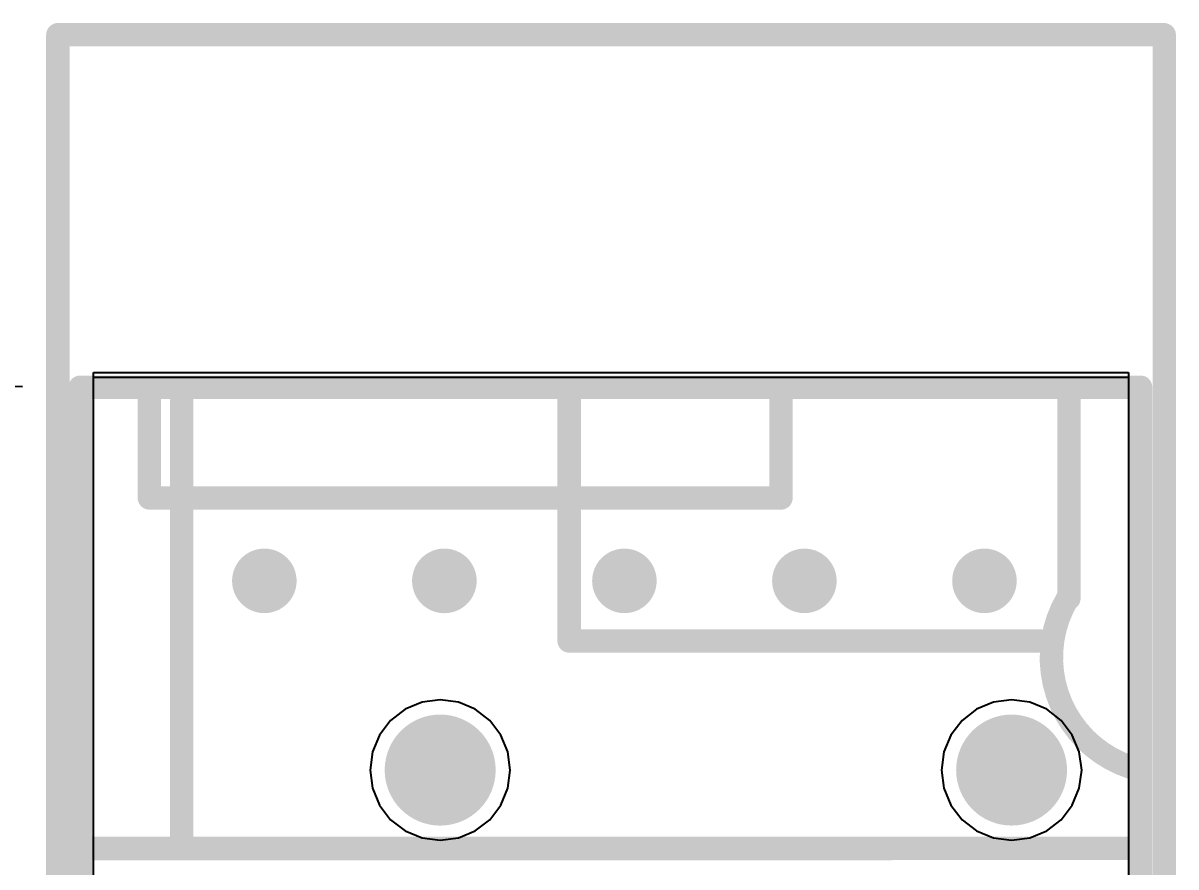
# Model space of a CAD drawing. Header units: millimetres. Extents: x 87.1 to 112.1, y 49.9 to 85.1.
# Drawn here: x 99.62 to 112.13, y 75.98 to 85.13 of the extents above; entities that cross this region are included whole.
import ezdxf

# ---------------------------------------------------------------- set-up
doc = ezdxf.new("R2010")
doc.units = ezdxf.units.MM
for name, color, linetype in [('BottomLayer', 5, 'Continuous'), ('BottomSolder', 6, 'Continuous'), ('KeepOutLayer', 6, 'Continuous'), ('MultiLayer', 9, 'Continuous'), ('PadHoleLayer', 156, 'Continuous'), ('TopLayer', 1, 'Continuous'), ('TopOverlay', 2, 'Continuous'), ('TopSolder', 216, 'Continuous'), ('ViaHoleLayer', 16, 'Continuous')]:
    doc.layers.add(name, color=color, linetype=linetype)
doc.dimstyles.new('ISO-25', dxfattribs={"dimtxt": 2.5, "dimasz": 2.5, "dimexe": 1.25, "dimexo": 0.625, "dimtad": 1, "dimtxsty": 'Standard', "dimcen": 2.5, "dimadec": 0, "dimazin": 0, "dimtfac": 1, "dimtmove": 0, "dimatfit": 3, "dimfxl": 1, "dimarcsym": 0})

# ---------------------------------------------------------------- blocks, each defined once
blk = doc.blocks.new('OLED_0_91_128_32_14____2_6')
at = {"layer": 'BottomLayer', "const_width": 0.5}
for points in [[(-3.337, -2.85, 1), (-2.837, -2.85, 1)], [(2.86, -2.85, 1), (3.36, -2.85, 1)]]:
    blk.add_lwpolyline(points, format="xyb", close=True, dxfattribs=at)
at = {"layer": 'BottomSolder', "const_width": 0.602}
for points in [[(-3.388, -2.85, 1), (-2.787, -2.85, 1)], [(2.809, -2.85, 1), (3.411, -2.85, 1)]]:
    blk.add_lwpolyline(points, format="xyb", close=True, dxfattribs=at)
at = {"layer": 'MultiLayer', "const_width": 0.5}
for points in [[(-3.337, -2.85, 1), (-2.837, -2.85, 1)], [(2.86, -2.85, 1), (3.36, -2.85, 1)]]:
    blk.add_lwpolyline(points, format="xyb", close=True, dxfattribs=at)
at = {"layer": 'PadHoleLayer', "const_width": 0.5}
for points in [[(-3.337, -2.85, 1), (-2.837, -2.85, 1)], [(2.86, -2.85, 1), (3.36, -2.85, 1)]]:
    blk.add_lwpolyline(points, format="xyb", close=True, dxfattribs=at)
at = {"layer": 'TopLayer', "const_width": 0.5}
for points in [[(-3.337, -2.85, 1), (-2.837, -2.85, 1)], [(2.86, -2.85, 1), (3.36, -2.85, 1)]]:
    blk.add_lwpolyline(points, format="xyb", close=True, dxfattribs=at)
at = {"layer": 'TopOverlay', "const_width": 0.254}
for points in [[(-4.486, 23), (-4.486, -7)], [(7.014, 23), (7.014, -7)], [(7.014, -2), (-4.486, -2.001)], [(5.914, -2), (-1.786, -2)], [(5.914, -2), (5.914, -6.945)], [(1.711, -4.25), (-3.389, -4.25)], [(1.711, -4.25), (1.711, -6.996)], [(-3.709, -4.71), (-3.709, -7)], [(-0.586, -5.8), (-0.586, -6.965)], [(6.264, -5.8), (-0.586, -5.8)], [(6.264, -5.8), (6.264, -6.98)], [(7.014, -7), (-4.486, -7)]]:
    blk.add_lwpolyline(points, dxfattribs=at)
at = {"layer": 'TopOverlay', "const_width": 0.127}
for points in [[(-4.55, -2.001, 1), (-4.423, -2.001, 1)], [(-1.85, -2, 1), (-1.723, -2, 1)], [(5.85, -2, 1), (5.977, -2, 1)], [(5.85, -2, 1), (5.977, -2, 1)], [(6.951, -2, 1), (7.078, -2, 1)], [(-4.552, -2.85, 1), (-4.425, -2.85, 1)], [(-3.452, -4.25, 1), (-3.325, -4.25, 1)], [(1.648, -4.25, 1), (1.775, -4.25, 1)], [(1.648, -4.25, 1), (1.775, -4.25, 1)], [(-3.772, -4.71, 1), (-3.645, -4.71, 1)], [(-3.752, -4.7, 1), (-3.625, -4.7, 1)], [(-0.65, -5.8, 1), (-0.523, -5.8, 1)], [(-0.65, -5.8, 1), (-0.523, -5.8, 1)], [(6.2, -5.8, 1), (6.327, -5.8, 1)], [(6.2, -5.8, 1), (6.327, -5.8, 1)], [(-4.55, -7, 1), (-4.423, -7, 1)], [(-4.55, -7, 1), (-4.423, -7, 1)], [(-3.772, -7, 1), (-3.645, -7, 1)], [(-0.65, -6.965, 1), (-0.523, -6.965, 1)], [(1.648, -6.996, 1), (1.775, -6.996, 1)], [(5.85, -6.945, 1), (5.977, -6.945, 1)], [(6.2, -6.98, 1), (6.327, -6.98, 1)], [(6.951, -7, 1), (7.078, -7, 1)], [(6.951, -7, 1), (7.078, -7, 1)]]:
    blk.add_lwpolyline(points, format="xyb", close=True, dxfattribs=at)
at = {"layer": 'TopOverlay', "const_width": 0.254}
blk.add_lwpolyline([(-4.489, -2.85, -0.50493), (-3.689, -4.7)], format="xyb", dxfattribs=at)
at = {"layer": 'TopSolder', "const_width": 0.602}
for points in [[(-3.388, -2.85, 1), (-2.787, -2.85, 1)], [(2.809, -2.85, 1), (3.411, -2.85, 1)]]:
    blk.add_lwpolyline(points, format="xyb", close=True, dxfattribs=at)
blk = doc.blocks.new('*D17')
at = {"color": 0, "lineweight": -2, "transparency": 16777216}
for p, q in [((99.375, 85), (89.392, 85)), ((90.642, 82.5), (90.642, 52.5)), ((99.375, 50), (89.392, 50))]:
    blk.add_line(p, q, dxfattribs=at)
at = {"color": 0, "transparency": 16777216}
for points in [[(90.225, 82.5), (91.059, 82.5), (90.642, 85)], [(90.225, 52.5), (91.059, 52.5), (90.642, 50)]]:
    blk.add_solid(points, dxfattribs=at)
at = {"layer": 'Defpoints', "color": 0, "transparency": 16777216}
for p in [(100, 85), (90.642, 50), (100, 50)]:
    blk.add_point(p, dxfattribs=at)
at = {"color": 0, "transparency": 16777216, "insert": (88.767, 67.5), "char_height": 2.5, "attachment_point": 5, "rotation": 90}
blk.add_mtext('35', dxfattribs=at)
blk = doc.blocks.new('*D18')
at = {"color": 0, "lineweight": -2, "transparency": 16777216}
for p, q in [((99.618, 81.184), (95.149, 81.218)), ((96.38, 78.709), (96.176, 52.466)), ((99.375, 49.941), (94.906, 49.976))]:
    blk.add_line(p, q, dxfattribs=at)
at = {"color": 0, "transparency": 16777216}
for points in [[(95.963, 78.712), (96.796, 78.706), (96.399, 81.209)], [(95.759, 52.47), (96.592, 52.463), (96.156, 49.966)]]:
    blk.add_solid(points, dxfattribs=at)
at = {"layer": 'Defpoints', "color": 0, "transparency": 16777216}
for p in [(100.243, 81.179), (96.156, 49.966), (100, 49.936)]:
    blk.add_point(p, dxfattribs=at)
at = {"color": 0, "transparency": 16777216, "insert": (94.194, 65.604), "char_height": 2.5, "attachment_point": 5, "rotation": 89.5544}
blk.add_mtext('31,24', dxfattribs=at)

msp = doc.modelspace()

# ---------------------------------------------------------------- linework, layer by layer
at = {"layer": 'BottomLayer'}
for p, q in [((100.388, 72.941), (100.388, 81.29)), ((100.388, 81.29), (111.612, 81.29)), ((111.612, 81.29), (111.612, 72.793)), ((104.147, 77.79), (103.95, 77.764)), ((104.344, 77.764), (104.147, 77.79)), ((110.344, 77.79), (110.148, 77.764)), ((110.541, 77.764), (110.344, 77.79)), ((103.767, 77.688), (103.609, 77.567)), ((103.95, 77.764), (103.767, 77.688)), ((104.527, 77.688), (104.344, 77.764)), ((104.685, 77.567), (104.527, 77.688)), ((109.964, 77.688), (109.807, 77.567)), ((110.148, 77.764), (109.964, 77.688)), ((110.725, 77.688), (110.541, 77.764)), ((110.882, 77.567), (110.725, 77.688)), ((103.609, 77.567), (103.488, 77.409)), ((104.805, 77.409), (104.685, 77.567)), ((109.807, 77.567), (109.686, 77.409)), ((111.003, 77.409), (110.882, 77.567)), ((103.488, 77.409), (103.412, 77.226)), ((104.881, 77.226), (104.805, 77.409)), ((109.686, 77.409), (109.61, 77.226)), ((111.079, 77.226), (111.003, 77.409)), ((103.412, 77.226), (103.386, 77.029)), ((104.907, 77.029), (104.881, 77.226)), ((109.61, 77.226), (109.584, 77.029)), ((111.105, 77.029), (111.079, 77.226)), ((103.386, 77.029), (103.412, 76.832)), ((104.881, 76.832), (104.907, 77.029)), ((109.584, 77.029), (109.61, 76.832)), ((111.079, 76.832), (111.105, 77.029)), ((103.412, 76.832), (103.488, 76.649)), ((104.805, 76.649), (104.881, 76.832)), ((109.61, 76.832), (109.686, 76.649)), ((111.003, 76.649), (111.079, 76.832)), ((103.488, 76.649), (103.609, 76.491)), ((104.685, 76.491), (104.805, 76.649)), ((109.686, 76.649), (109.807, 76.491)), ((110.882, 76.491), (111.003, 76.649)), ((103.609, 76.491), (103.767, 76.37)), ((104.527, 76.37), (104.685, 76.491)), ((109.807, 76.491), (109.964, 76.37)), ((110.725, 76.37), (110.882, 76.491)), ((103.767, 76.37), (103.95, 76.294)), ((103.95, 76.294), (104.147, 76.268)), ((104.147, 76.268), (104.344, 76.294)), ((104.344, 76.294), (104.527, 76.37)), ((109.964, 76.37), (110.148, 76.294)), ((110.148, 76.294), (110.344, 76.268)), ((110.344, 76.268), (110.541, 76.294)), ((110.541, 76.294), (110.725, 76.37))]:
    msp.add_line(p, q, dxfattribs=at)
at = {"layer": 'BottomLayer', "const_width": 0.35}
for points in [[(102.065, 79.08, 1), (102.415, 79.08, 1)], [(104.017, 79.08, 1), (104.368, 79.08, 1)], [(105.97, 79.08, 1), (106.32, 79.08, 1)], [(107.922, 79.08, 1), (108.272, 79.08, 1)], [(109.875, 79.08, 1), (110.225, 79.08, 1)]]:
    msp.add_lwpolyline(points, format="xyb", close=True, dxfattribs=at)
at = {"layer": 'KeepOutLayer', "const_width": 0.254}
for points in [[(100, 85), (112, 85)], [(100, 50), (100, 85)], [(112, 50), (112, 85)]]:
    msp.add_lwpolyline(points, dxfattribs=at)
at = {"layer": 'KeepOutLayer', "const_width": 0.127}
for points in [[(99.937, 85, 1), (100.064, 85, 1)], [(99.937, 85, 1), (100.064, 85, 1)], [(111.936, 85, 1), (112.063, 85, 1)], [(111.936, 85, 1), (112.063, 85, 1)]]:
    msp.add_lwpolyline(points, format="xyb", close=True, dxfattribs=at)
at = {"layer": 'MultiLayer', "const_width": 0.35}
for points in [[(102.065, 79.08, 1), (102.415, 79.08, 1)], [(104.017, 79.08, 1), (104.368, 79.08, 1)], [(105.97, 79.08, 1), (106.32, 79.08, 1)], [(107.922, 79.08, 1), (108.272, 79.08, 1)], [(109.875, 79.08, 1), (110.225, 79.08, 1)]]:
    msp.add_lwpolyline(points, format="xyb", close=True, dxfattribs=at)
at = {"layer": 'TopLayer'}
for p, q in [((100.388, 50.388), (100.388, 81.34)), ((100.388, 81.34), (111.612, 81.34)), ((111.612, 81.34), (111.612, 73.083)), ((104.147, 77.79), (103.95, 77.764)), ((104.344, 77.764), (104.147, 77.79)), ((110.344, 77.79), (110.148, 77.764)), ((110.541, 77.764), (110.344, 77.79)), ((103.767, 77.688), (103.609, 77.567)), ((103.95, 77.764), (103.767, 77.688)), ((104.527, 77.688), (104.344, 77.764)), ((104.685, 77.567), (104.527, 77.688)), ((109.964, 77.688), (109.807, 77.567)), ((110.148, 77.764), (109.964, 77.688)), ((110.725, 77.688), (110.541, 77.764)), ((110.882, 77.567), (110.725, 77.688)), ((103.609, 77.567), (103.488, 77.409)), ((104.805, 77.409), (104.685, 77.567)), ((109.807, 77.567), (109.686, 77.409)), ((111.003, 77.409), (110.882, 77.567)), ((103.488, 77.409), (103.412, 77.226)), ((104.881, 77.226), (104.805, 77.409)), ((109.686, 77.409), (109.61, 77.226)), ((111.079, 77.226), (111.003, 77.409)), ((103.412, 77.226), (103.386, 77.029)), ((104.907, 77.029), (104.881, 77.226)), ((109.61, 77.226), (109.584, 77.029)), ((111.105, 77.029), (111.079, 77.226)), ((103.386, 77.029), (103.412, 76.832)), ((104.881, 76.832), (104.907, 77.029)), ((109.584, 77.029), (109.61, 76.832)), ((111.079, 76.832), (111.105, 77.029)), ((103.412, 76.832), (103.488, 76.649)), ((104.805, 76.649), (104.881, 76.832)), ((109.61, 76.832), (109.686, 76.649)), ((111.003, 76.649), (111.079, 76.832)), ((103.488, 76.649), (103.609, 76.491)), ((104.685, 76.491), (104.805, 76.649)), ((109.686, 76.649), (109.807, 76.491)), ((110.882, 76.491), (111.003, 76.649)), ((103.609, 76.491), (103.767, 76.37)), ((104.527, 76.37), (104.685, 76.491)), ((109.807, 76.491), (109.964, 76.37)), ((110.725, 76.37), (110.882, 76.491)), ((103.767, 76.37), (103.95, 76.294)), ((103.95, 76.294), (104.147, 76.268)), ((104.147, 76.268), (104.344, 76.294)), ((104.344, 76.294), (104.527, 76.37)), ((109.964, 76.37), (110.148, 76.294)), ((110.148, 76.294), (110.344, 76.268)), ((110.344, 76.268), (110.541, 76.294)), ((110.541, 76.294), (110.725, 76.37))]:
    msp.add_line(p, q, dxfattribs=at)
at = {"layer": 'TopLayer', "const_width": 0.35}
for points in [[(102.065, 79.08, 1), (102.415, 79.08, 1)], [(104.017, 79.08, 1), (104.368, 79.08, 1)], [(105.97, 79.08, 1), (106.32, 79.08, 1)], [(107.922, 79.08, 1), (108.272, 79.08, 1)], [(109.875, 79.08, 1), (110.225, 79.08, 1)]]:
    msp.add_lwpolyline(points, format="xyb", close=True, dxfattribs=at)
at = {"layer": 'ViaHoleLayer', "const_width": 0.2}
for points in [[(102.14, 79.08, 1), (102.34, 79.08, 1)], [(104.092, 79.08, 1), (104.292, 79.08, 1)], [(106.045, 79.08, 1), (106.245, 79.08, 1)], [(107.997, 79.08, 1), (108.197, 79.08, 1)], [(109.95, 79.08, 1), (110.15, 79.08, 1)]]:
    msp.add_lwpolyline(points, format="xyb", close=True, dxfattribs=at)

# ---------------------------------------------------------------- block references
at = {"rotation": 180}
msp.add_blockref('OLED_0_91_128_32_14____2_6', (107.257, 74.179), dxfattribs=at)

# ---------------------------------------------------------------- dimensions: what is measured, and where the dimension line sits
dim = msp.add_linear_dim(base=(90.642, 50), p1=(100, 85), p2=(100, 50), angle=90, dimstyle='ISO-25')
dim.commit()
dim.dimension.update_dxf_attribs({"geometry": '*D17', "text_midpoint": (88.767, 67.5)})
dim = msp.add_aligned_dim(p1=(100.243, 81.179), p2=(100, 49.936), distance=-3.844, dimstyle='ISO-25')
dim.commit()
dim.dimension.update_dxf_attribs({"geometry": '*D18', "text_midpoint": (94.194, 65.604)})

doc.saveas('drawing.dxf')
